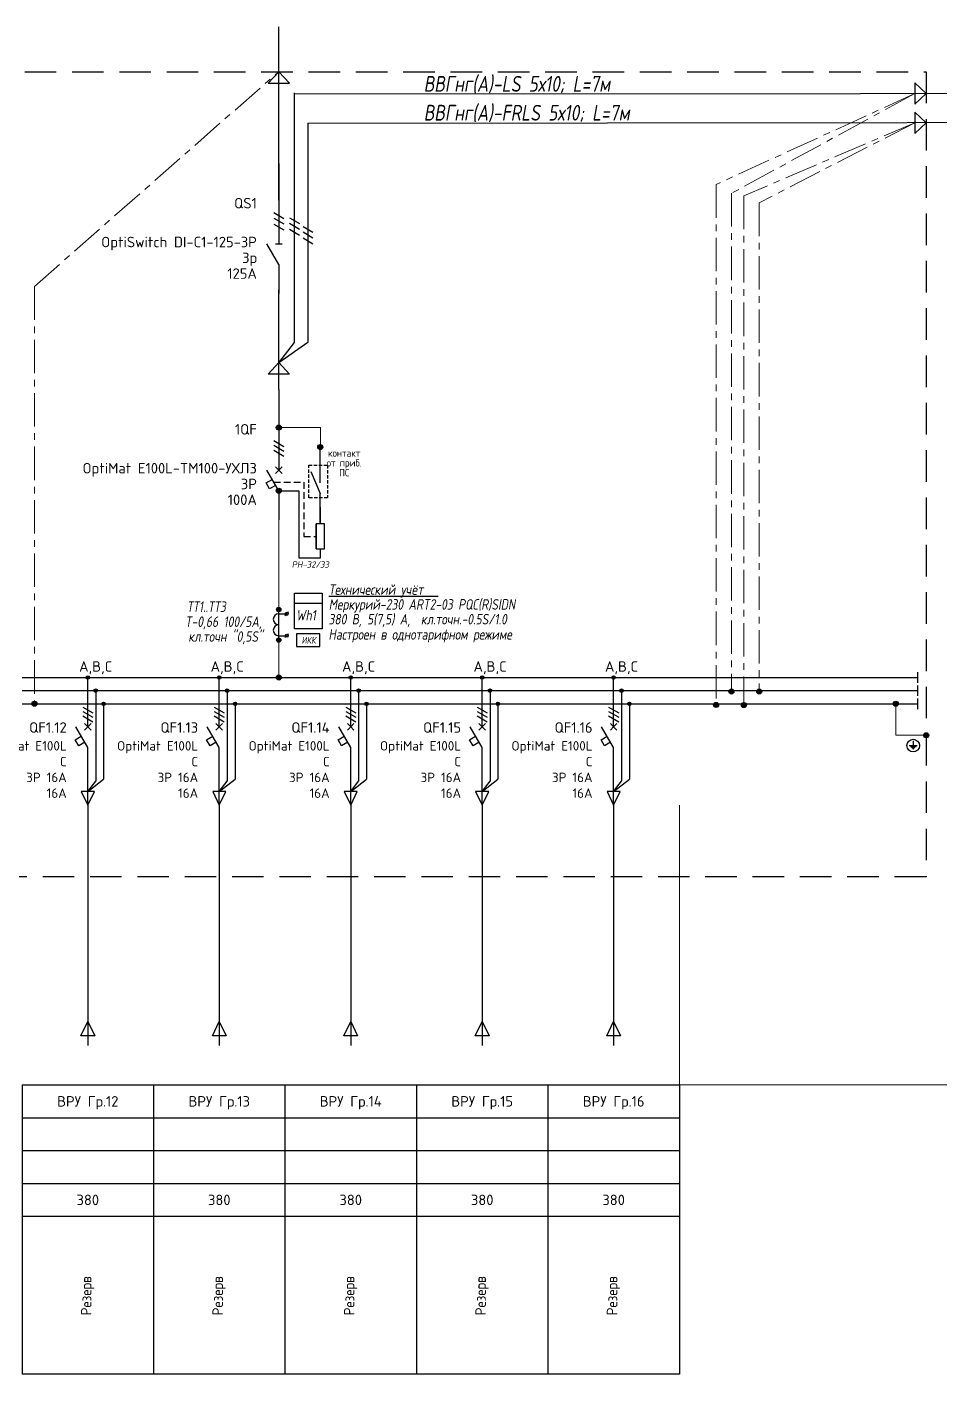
# Model space of a CAD drawing. Header units: millimetres. Extents: x -4379 to 694, y -18291 to 2656.
# Drawn here: x -2686.5 to -2513.1, y -549.3 to -293.1 of the extents above; entities that cross this region are included whole.
import ezdxf
from ezdxf.enums import TextEntityAlignment as Align

# ---------------------------------------------------------------- set-up
doc = ezdxf.new("R2010")
doc.units = ezdxf.units.MM
for name, pattern in [('ACAD_ISO016W100', [9, 6, -3]), ('ACAD_ISO03W100', [30, 12, -18]), ('CENTER', [50.8, 31.75, -6.35, 6.35, -6.35]), ('DASHED2', [9.525, 6.35, -3.175]), ('НЕВИДИМАЯ2', [4.7625, 3.175, -1.5875])]:
    doc.linetypes.add(name, pattern=pattern)
for name, color, linetype, lineweight in [('E-ES_shema', 250, 'Continuous', 30), ('EL_TX', 7, 'Continuous', 25), ('ramka', 7, 'Continuous', 35), ('Рамка', 7, 'Continuous', 30), ('ЭС АВ', 7, 'Continuous', 18), ('ЭС рамка', 7, 'Continuous', 18)]:
    doc.layers.add(name, color=color, linetype=linetype, lineweight=lineweight)
for name, color, linetype in [('Автомат защитный', 7, 'Continuous'), ('Принципиальная схема КТП -для ОДНОЛИНЕЙКИ', 7, 'Continuous'), ('ПРОВОДНИКИ', 7, 'Continuous'), ('Секция ППУ', 7, 'Continuous'), ('Схема', 7, 'Continuous')]:
    doc.layers.add(name, color=color, linetype=linetype)
doc.styles.add('SLD_Style', font='isocpeur.ttf', dxfattribs={"width": 0.9})
doc.styles.add('ГОСТ', font='isocpeur.ttf')

# ---------------------------------------------------------------- blocks, each defined once
blk = doc.blocks.new('*U49')
at = {"lineweight": 30}
blk.add_line((-1.49, 52.45), (-1.49, 47.65), dxfattribs=at)
at = {"layer": 'Автомат защитный', "lineweight": 30}
for p, q in [((-2.44, 43.1), (-0.53, 41.99)), ((-2.44, 42.05), (-0.53, 40.94)), ((-2.44, 40.92), (-0.53, 39.81)), ((-1.49, 33.21), (-3.76, 37.16))]:
    blk.add_line(p, q, dxfattribs=at)
at = {"layer": 'ЭС АВ', "color": 7, "linetype": 'Continuous', "lineweight": 30}
for p, q in [((-1.49, 47.65), (-1.49, 37.16)), ((-1.49, 37.79), (-1.49, 37.17)), ((-1.49, 33.21), (-1.49, 27.7))]:
    blk.add_line(p, q, dxfattribs=at)
blk.add_lwpolyline([(-2.12, 37.17), (-0.85, 37.17)], dxfattribs=at)
at = {"layer": 'Автомат защитный', "style": 'SLD_Style'}
for tag, p in [('NUMBER', (-5.64, 44.9)), ('SWITCHTYPE', (-5.64, 41.88)), ('SWITCHNOMINALCURRENT', (-5.64, 39.02)), ('SWITCHRELEASECURRENT', (-5.64, 36.02)), ('RCDTYPE', (-5.64, 33.02)), ('RCDSETPOINT', (-5.64, 30.02))]:
    blk.add_attdef(tag, text='', height=2, dxfattribs=at).set_placement(p, align=Align.MIDDLE_RIGHT)
blk = doc.blocks.new('*U50')
at = {"lineweight": 30}
blk.add_line((-1.49, 52.45), (-1.49, 47.65), dxfattribs=at)
at = {"layer": 'Автомат защитный', "lineweight": 30}
for p, q in [((-2.44, 42.77), (-0.53, 41.66)), ((-2.44, 41.87), (-0.53, 40.76)), ((-2.44, 40.92), (-0.53, 39.81)), ((-1.49, 33.21), (-3.76, 37.16)), ((-3.89, 34.7), (-2.73, 35.37)), ((-3.22, 33.55), (-3.89, 34.7)), ((-2.07, 34.21), (-3.22, 33.55))]:
    blk.add_line(p, q, dxfattribs=at)
at = {"layer": 'ЭС АВ', "color": 7, "linetype": 'Continuous', "lineweight": 30}
for p, q in [((-1.49, 47.65), (-1.49, 37.16)), ((-1.49, 37.79), (-1.49, 37.17)), ((-1.49, 33.21), (-1.49, 27.7))]:
    blk.add_line(p, q, dxfattribs=at)
at = {"layer": 'ЭС АВ', "color": 7, "lineweight": 30}
for q in [(-2.11, 37.78), (-2.11, 36.53), (-0.86, 37.78), (-0.86, 36.53)]:
    blk.add_line((-1.49, 37.16), q, dxfattribs=at)
at = {"layer": 'Автомат защитный', "style": 'SLD_Style'}
for tag, p in [('NUMBER', (-5.64, 44.9)), ('SWITCHTYPE', (-5.64, 41.88)), ('SWITCHRELEASE', (-5.64, 38.88)), ('SWITCHNOMINALCURRENT', (-5.64, 35.88)), ('SWITCHRELEASECURRENT', (-5.64, 32.88)), ('RCDTYPE', (-5.64, 29.88)), ('RCDSETPOINT', (-5.64, 26.88))]:
    blk.add_attdef(tag, text='', height=2, dxfattribs=at).set_placement(p, align=Align.MIDDLE_RIGHT)
blk = doc.blocks.new('ТТ')
at = {"layer": 'Схема'}
h = blk.add_hatch(color=256, dxfattribs=at)
h.paths.add_polyline_path([(41694.82, -2816.93, 0.414214), (41694.41, -2817.35), (41694.82, -2817.35)])
h.paths.add_polyline_path([(41694.82, -2816.93), (41694.82, -2817.35), (41695.24, -2817.35, 0.414214)])
h.paths.add_polyline_path([(41694.82, -2817.35), (41694.41, -2817.35, 0.414214), (41694.82, -2817.77)])
h.paths.add_polyline_path([(41695.24, -2817.35), (41694.82, -2817.35), (41694.82, -2817.77, 0.414214)])
h = blk.add_hatch(color=256, dxfattribs=at)
h.paths.add_polyline_path([(41694.82, -2822.77, 0.414214), (41694.41, -2823.18), (41694.82, -2823.18)])
h.paths.add_polyline_path([(41694.82, -2822.77), (41694.82, -2823.18), (41695.24, -2823.18, 0.414214)])
h.paths.add_polyline_path([(41694.82, -2823.18), (41694.41, -2823.18, 0.414214), (41694.82, -2823.6)])
h.paths.add_polyline_path([(41695.24, -2823.18), (41694.82, -2823.18), (41694.82, -2823.6, 0.414214)])
for p, q in [((41694.82, -2818.18, -0.06), (41696.06, -2818.18, -0.06)), ((41696.7, -2817.83, -0.06), (41695.99, -2818.54, -0.06)), ((41694.82, -2822.35, -0.06), (41696.06, -2822.35, -0.06)), ((41696.7, -2822, -0.06), (41695.99, -2822.7, -0.06))]:
    blk.add_line(p, q, dxfattribs=at)
at = {"layer": 'Схема', "const_width": 0.292, "elevation": -0.06}
blk.add_lwpolyline([(41694.82, -2817.35), (41694.82, -2823.18)], dxfattribs=at)
at = {"layer": 'Схема'}
for centre, radius in [((41694.82, -2817.35, -0.06), 0.417), ((41696.35, -2818.18, -0.06), 0.292), ((41694.82, -2823.18, -0.06), 0.417), ((41696.35, -2822.35, -0.06), 0.292)]:
    blk.add_circle(centre, radius, dxfattribs=at)
for centre in [(41694.82, -2819.22, -0.06), (41694.82, -2821.31, -0.06)]:
    blk.add_arc(centre, 1.04, 90, 270, dxfattribs=at)
blk = doc.blocks.new('ТТ-066')
at = {"layer": 'Схема', "const_width": 0.292, "elevation": 0}
blk.add_lwpolyline([(0, 2.92), (0, -2.92)], dxfattribs=at)
at = {"color": 0}
blk.add_blockref('ТТ', (-41694.82, 2820.27, 0.06), dxfattribs=at)
blk = doc.blocks.new('Шина3')
for points in [[(-4257.37, -421.82, 1), (-4256.41, -421.82, 1)], [(-4251.57, -427.8, 1), (-4250.61, -427.8, 1)]]:
    blk.add_hatch(color=0).paths.add_polyline_path(points)
at = {"color": 0}
for p, q in [((-4257.37, -421.82, 0.01), (-4256.41, -421.82, 0.01)), ((-4251.57, -427.8), (-4250.61, -427.8)), ((-4251.57, -427.8), (-4250.61, -427.8))]:
    blk.add_line(p, q, dxfattribs=at)
at = {"color": 7}
for p, q in [((-4254.31, -429.78), (-4252.8, -429.78)), ((-4254.1, -429.96), (-4253.01, -429.96)), ((-4253.89, -430.14), (-4253.22, -430.14)), ((-4253.68, -430.32), (-4253.43, -430.32)), ((-4253.56, -428.86), (-4253.56, -429.78))]:
    blk.add_line(p, q, dxfattribs=at)
at = {"color": 0}
for centre in [(-4256.89, -421.82, 0.01), (-4251.09, -427.8)]:
    blk.add_circle(centre, 0.481, dxfattribs=at)
at = {"color": 7}
blk.add_circle((-4253.56, -429.78), 1.2, dxfattribs=at)
at = {"layer": 'Рамка', "color": 7, "linetype": 'CENTER', "lineweight": 20, "ltscale": 0.2}
for p, q in [((-4256.89, -422.24, 0.02), (-4256.89, -427.8, 0.02)), ((-4256.89, -427.8, 0.02), (-4251.09, -427.8))]:
    blk.add_line(p, q, dxfattribs=at)
at = {"layer": 'Схема'}
for p, q in [((-4252.73, -415.82, 0.01), (-4252.73, -417.82, 0.01)), ((-4252.73, -415.82, 0.01), (-4252.73, -417.82, 0.01)), ((-4252.73, -415.82, 0.01), (-4252.73, -417.82, 0.01)), ((-4252.73, -418.32, 0.01), (-4252.73, -420.32, 0.01)), ((-4252.73, -418.32, 0.01), (-4252.73, -420.32, 0.01)), ((-4252.73, -420.82, 0.01), (-4252.73, -422.82, 0.01)), ((-4252.73, -420.82, 0.01), (-4252.73, -422.82, 0.01)), ((-4252.73, -420.82, 0.01), (-4252.73, -422.82, 0.01))]:
    blk.add_line(p, q, dxfattribs=at)
at = {"layer": 'ЭС рамка', "color": 7, "linetype": 'Continuous', "lineweight": 30}
for p, q in [((-4310.53, -416.82, 0.01), (-4252.73, -416.82, 0.01)), ((-4252.73, -415.86, 0.01), (-4252.73, -417.78, 0.01))]:
    blk.add_line(p, q, dxfattribs=at)
at = {"layer": 'ЭС рамка', "color": 5, "linetype": 'Continuous', "lineweight": 30}
for p, q in [((-4310.53, -419.32, 0.01), (-4252.73, -419.32, 0.01)), ((-4252.73, -418.36, 0.01), (-4252.73, -420.28, 0.01))]:
    blk.add_line(p, q, dxfattribs=at)
at = {"layer": 'ЭС рамка', "color": 94, "linetype": 'Continuous', "lineweight": 30}
blk.add_line((-4310.53, -421.82, 0.01), (-4252.73, -421.82, 0.01), dxfattribs=at)
at = {"layer": 'ЭС рамка', "color": 94, "linetype": 'Continuous', "lineweight": 30, "ltscale": 50}
blk.add_line((-4252.73, -420.86, 0.01), (-4252.73, -422.78, 0.01), dxfattribs=at)
blk = doc.blocks.new('Контакт от прибота ПС')
blk.add_hatch(color=0).paths.add_polyline_path([(-3092.09, -217.81, 1), (-3091.13, -217.81, 1)])
at = {"color": 0}
blk.add_line((-3092.09, -217.81), (-3091.13, -217.81), dxfattribs=at)
at = {"color": 0, "ltscale": 0.2, "elevation": 0}
for points in [[(-3091.61, -224.62), (-3091.61, -217.81)], [(-3093.39, -222.46), (-3091.61, -226.62)], [(-3091.61, -232.36), (-3091.61, -226.62)]]:
    blk.add_lwpolyline(points, dxfattribs=at)
at = {"color": 0, "linetype": 'НЕВИДИМАЯ2', "ltscale": 0.2, "elevation": -0.01}
blk.add_lwpolyline([(-3093.79, -221.24), (-3090.23, -221.24), (-3090.23, -227.46), (-3093.79, -227.46)], close=True, dxfattribs=at)
at = {"color": 0}
blk.add_circle((-3091.61, -217.81), 0.481, dxfattribs=at)
at = {"layer": 'E-ES_shema', "transparency": 33554687, "insert": (-3087.06, -220.81, 0.03), "char_height": 1.4, "width": 60, "attachment_point": 5, "line_spacing_factor": 0.8, "style": 'SLD_Style'}
blk.add_mtext('контакт \\Pот приб.\\PПС', dxfattribs=at)
blk = doc.blocks.new('*U58')
h = blk.add_hatch(color=256)
h.dxf.hatch_style = 1
edge = h.paths.add_edge_path()
edge.add_ellipse((12.5, 132.5), major_axis=(0, 0.333), ratio=1, start_angle=0, end_angle=360)
h = blk.add_hatch(color=256)
h.dxf.hatch_style = 1
edge = h.paths.add_edge_path()
edge.add_ellipse((14, 130), major_axis=(0, 0.333), ratio=1, start_angle=0, end_angle=360)
h = blk.add_hatch(color=256)
h.dxf.hatch_style = 1
edge = h.paths.add_edge_path()
edge.add_ellipse((15.5, 127.5), major_axis=(0, 0.333), ratio=1, start_angle=0, end_angle=360)
at = {"lineweight": 30}
for p, q in [((14, 129.67), (14, 123.11)), ((15.5, 127.17), (15.5, 113.13)), ((14, 123.11), (14, 112.8)), ((0, 55), (25, 55)), ((0, 55), (0, 0)), ((25, 55), (25, 0)), ((0, 48.75), (25, 48.75)), ((0, 42.5), (25, 42.5)), ((0, 36.25), (25, 36.25))]:
    blk.add_line(p, q, dxfattribs=at)
at = {"layer": 'Автомат защитный', "lineweight": 30}
for p, q in [((12.5, 123.11), (12.5, 132.17)), ((11.54, 126.87), (13.46, 125.76)), ((11.54, 126.04), (13.46, 124.93)), ((12.5, 119.17), (10.22, 123.11)), ((11.54, 125.2), (13.46, 124.09)), ((10.1, 120.66), (11.26, 121.32)), ((10.77, 119.5), (10.1, 120.66)), ((11.92, 120.17), (10.77, 119.5)), ((12.5, 108.54), (12.5, 119.17))]:
    blk.add_line(p, q, dxfattribs=at)
blk.add_ellipse((12.5, 132.5), major_axis=(0, 0.333), ratio=1, start_param=-1.570796, end_param=4.712389, dxfattribs=at)
at = {"layer": 'Принципиальная схема КТП -для ОДНОЛИНЕЙКИ', "lineweight": 30}
for p, q in [((12.5, 108.54), (12.5, 99.73)), ((11.19, 64.32), (12.5, 67.06)), ((12.5, 67.06), (13.81, 64.32)), ((13.81, 64.32), (11.19, 64.32)), ((12.5, 64.32), (12.5, 62.5))]:
    blk.add_line(p, q, dxfattribs=at)
at = {"layer": 'ПРОВОДНИКИ', "lineweight": 30}
for p, q in [((12.5, 110.81), (15.5, 113.13)), ((12.5, 110.81), (14, 112.8)), ((13.75, 110.81), (11.25, 110.81)), ((11.25, 110.81), (12.5, 108.2)), ((12.5, 108.2), (13.75, 110.81)), ((11.19, 64.31), (12.5, 67.06)), ((12.5, 67.06), (13.81, 64.31)), ((13.81, 64.31), (11.19, 64.31))]:
    blk.add_line(p, q, dxfattribs=at)
at = {"layer": 'ПРОВОДНИКИ', "lineweight": 30, "ltscale": 100}
blk.add_line((12.5, 99.73), (12.5, 64.32), dxfattribs=at)
at = {"layer": 'ПРОВОДНИКИ', "color": 7, "linetype": 'Continuous', "lineweight": 30}
for centre in [(14, 130), (15.5, 127.5), (15.5, 127.5)]:
    blk.add_ellipse(centre, major_axis=(0, 0.333), ratio=1, start_param=-1.570796, end_param=4.712389, dxfattribs=at)
at = {"layer": 'ЭС АВ', "color": 7, "lineweight": 30}
for q in [(11.88, 123.74), (11.88, 122.49), (13.12, 123.74), (13.12, 122.49)]:
    blk.add_line((12.5, 123.11), q, dxfattribs=at)
at = {"layer": 'ЭС рамка', "color": 7, "linetype": 'Continuous', "lineweight": 30}
for p, q in [((0, 132.5), (12.17, 132.5)), ((12.83, 132.5), (25, 132.5))]:
    blk.add_line(p, q, dxfattribs=at)
at = {"layer": 'ЭС рамка', "color": 5, "linetype": 'Continuous', "lineweight": 30}
for p, q in [((0, 130), (13.67, 130)), ((14.33, 130), (25, 130))]:
    blk.add_line(p, q, dxfattribs=at)
at = {"layer": 'ЭС рамка', "color": 94, "linetype": 'Continuous', "lineweight": 30}
for p, q in [((0, 127.5), (15.17, 127.5)), ((15.83, 127.5), (25, 127.5))]:
    blk.add_line(p, q, dxfattribs=at)
at = {"layer": 'ЭС рамка', "lineweight": 30}
for p, q in [((25, 30), (0, 30)), ((25, 0), (0, 0))]:
    blk.add_line(p, q, dxfattribs=at)
at = {"style": 'SLD_Style'}
for tag, p in [('LABEL', (12.5, 51.88)), ('INSTALLEDPOWER', (12.5, 45.63)), ('CURRENT', (12.5, 39.37)), ('VOLTAGE', (12.5, 33.13))]:
    blk.add_attdef(tag, text='', height=2, dxfattribs=at).set_placement(p, align=Align.MIDDLE_CENTER)
blk.add_attdef('TEXT', text='', height=2, rotation=90, dxfattribs=at).set_placement((12.5, 15), align=Align.MIDDLE_CENTER)
at = {"layer": 'Автомат защитный', "style": 'SLD_Style'}
blk.add_attdef('PHASE', text='', height=2, dxfattribs=at).set_placement((14, 134.59), align=Align.MIDDLE_CENTER)
for tag, height, p in [('NUMBER', 2, (8.49, 122.99)), ('SWITCHTYPE', 1.8, (8.49, 119.5)), ('SWITCHRELEASE', 1.8, (8.49, 116.5)), ('SWITCHNOMINALCURRENT', 1.8, (8.49, 113.5)), ('SWITCHRELEASECURRENT', 1.8, (8.49, 110.5)), ('RCDTYPE', 1.8, (8.49, 107.5)), ('RCDSETPOINT', 1.8, (8.49, 104.5))]:
    blk.add_attdef(tag, text='', height=height, dxfattribs=at).set_placement(p, align=Align.MIDDLE_RIGHT)
blk.add_attdef('LINE_A', text='', height=1.7, rotation=90, dxfattribs=at).set_placement((10.19, 65.45), align=Align.MIDDLE_LEFT)
blk.add_attdef('LINE_B', text='', height=1.7, rotation=90, dxfattribs=at).set_placement((13.85, 65.45), align=Align.TOP_LEFT)

msp = doc.modelspace()

# ---------------------------------------------------------------- hatches: boundary and pattern name
for points in [[(-2639.121, -369.282, 1), (-2638.158, -369.282, 1)], [(-2639.121, -381.302, 1), (-2638.158, -381.302, 1)]]:
    msp.add_hatch(color=0).paths.add_polyline_path(points)
at = {"layer": 'EL_TX'}
h = msp.add_hatch(color=256, dxfattribs=at)
edge = h.paths.add_edge_path()
edge.add_arc((-2638.639, -416.819), 0.481, 0, 360)
h = msp.add_hatch(color=256, dxfattribs=at)
edge = h.paths.add_edge_path()
edge.add_arc((-2552.556, -419.48), 0.481, 0, 360)
h = msp.add_hatch(color=256, dxfattribs=at)
edge = h.paths.add_edge_path()
edge.add_arc((-2547.25, -419.488), 0.481, 0, 360)
for points in [[(-2685.588, -421.819, 1), (-2684.625, -421.819, 1)], [(-2555.952, -422.046, 1), (-2554.989, -422.046, 1)], [(-2550.645, -422.054, 1), (-2549.682, -422.054, 1)]]:
    msp.add_hatch(color=256, dxfattribs=at).paths.add_polyline_path(points)

# ---------------------------------------------------------------- linework, layer by layer
at = {"color": 0, "linetype": 'DASHED2', "ltscale": 0.2, "elevation": -0.006}
msp.add_lwpolyline([(-2639.569, -379.691), (-2633.866, -379.691), (-2633.866, -389.973), (-2631.495, -389.973)], dxfattribs=at)
at = {"color": 0, "ltscale": 0.2, "elevation": -0.006}
for points in [[(-2638.639, -381.302), (-2634.782, -381.302), (-2634.782, -394.067), (-2630.723, -394.067), (-2630.723, -392.353)], [(-2630.723, -387.592), (-2630.723, -384.397)], [(-2630.723, -387.522), (-2630.723, -384.397)], [(-2631.495, -392.353), (-2629.95, -392.353), (-2629.95, -387.592), (-2631.495, -387.592)]]:
    msp.add_lwpolyline(points, dxfattribs=at)
msp.add_lwpolyline([(-2631.495, -387.592), (-2631.495, -387.592), (-2631.495, -392.353), (-2631.495, -392.353)], close=True, dxfattribs=at)
at = {"color": 0}
for centre in [(-2638.639, -369.282, -0.006), (-2638.639, -381.302, -0.006)]:
    msp.add_circle(centre, 0.481, dxfattribs=at)
at = {"layer": 'Defpoints', "color": 6, "lineweight": 0, "ltscale": 100, "elevation": -0.006}
msp.add_lwpolyline([(-2562.445, -441.117), (-2562.445, -494.319), (-2497.473, -494.319), (-2497.473, -405.626)], dxfattribs=at)
at = {"layer": 'EL_TX', "color": 7, "linetype": 'CENTER', "lineweight": 20, "ltscale": 0.2}
msp.add_line((-2685.107, -342.427, -0.08), (-2638.639, -301.584, -0.033), dxfattribs=at)
at = {"layer": 'EL_TX'}
for p, q in [((-2638.639, -301.584, -0.033), (-2640.672, -303.76, -0.033)), ((-2638.639, -301.584, -0.033), (-2636.606, -303.76, -0.033)), ((-2640.672, -303.76, -0.033), (-2636.606, -303.76, -0.033)), ((-2515.509, -305.759, -0.022), (-2517.685, -303.726, -0.022)), ((-2517.685, -303.726, -0.022), (-2517.685, -307.792, -0.022)), ((-2515.509, -305.759, -0.022), (-2517.685, -307.792, -0.022)), ((-2515.509, -311.301, 0.01), (-2517.685, -309.268, 0.01)), ((-2517.685, -309.268, 0.01), (-2517.685, -313.334, 0.01)), ((-2515.509, -311.301, 0.01), (-2517.685, -313.334, 0.01)), ((-2638.641, -356.932, 0.01), (-2640.674, -359.108, 0.01)), ((-2638.641, -356.932, 0.01), (-2636.608, -359.108, 0.01)), ((-2636.608, -359.108, 0.01), (-2640.674, -359.108, 0.01)), ((-2639.121, -416.819, -0.006), (-2638.158, -416.819, -0.006))]:
    msp.add_line(p, q, dxfattribs=at)
at = {"layer": 'EL_TX', "linetype": 'ACAD_ISO03W100'}
for p, q in [((-2636.572, -329.367, 0.01), (-2634.708, -330.473, 0.01)), ((-2636.572, -330.416, 0.01), (-2634.708, -331.523, 0.01)), ((-2636.572, -331.55, 0.01), (-2634.708, -332.657, 0.01)), ((-2634.001, -331.02, -0.006), (-2632.137, -332.127, -0.006)), ((-2634.001, -332.07, -0.006), (-2632.137, -333.177, -0.006)), ((-2634.001, -333.204, -0.006), (-2632.137, -334.31, -0.006))]:
    msp.add_line(p, q, dxfattribs=at)
at = {"layer": 'EL_TX', "linetype": 'Continuous'}
msp.add_line((-2635.643, -402.655, 0.023), (-2630.394, -402.655, 0.023), dxfattribs=at)
at = {"layer": 'EL_TX', "color": 0, "ltscale": 0.2}
for points, elevation in [([(-2638.639, -326.049), (-2638.639, -293.072)], -0.006), ([(-2638.639, -321.439), (-2638.639, -297.739)], -0.006), ([(-2638.64, -356.978), (-2635.64, -353.106), (-2635.64, -305.59)], 0.01), ([(-2635.64, -305.775), (-2205.085, -305.57)], -0.011), ([(-2633.088, -311.385), (-2633.069, -353.109), (-2638.639, -356.978)], -0.006), ([(-2633.072, -311.385), (-2405.238, -311.133)], -0.015), ([(-2638.639, -362.06), (-2638.639, -343.083)], -0.006), ([(-2629.124, -401.37), (-2608.338, -401.37)], -0.211)]:
    msp.add_lwpolyline(points, dxfattribs=dict(at, elevation=elevation))
at = {"layer": 'EL_TX', "color": 7, "linetype": 'ACAD_ISO016W100'}
msp.add_lwpolyline([(-2515.509, -454.76), (-2974.945, -454.76), (-2974.945, -301.584), (-2515.509, -301.584)], close=True, dxfattribs=at)
at = {"layer": 'EL_TX', "color": 7, "linetype": 'CENTER', "lineweight": 20, "ltscale": 0.2}
for points, elevation in [([(-2517.685, -305.759), (-2555.428, -323.011), (-2555.428, -421.988)], -0.016), ([(-2517.685, -305.759), (-2552.517, -324.705), (-2552.556, -419.488)], -0.016), ([(-2517.685, -311.301), (-2550.161, -325.193), (-2550.164, -421.988)], -0.022), ([(-2517.685, -311.301), (-2547.25, -326.509), (-2547.25, -419.488)], -0.022), ([(-2685.107, -342.427), (-2685.107, -421.819)], -0.098)]:
    msp.add_lwpolyline(points, dxfattribs=dict(at, elevation=elevation))
at = {"layer": 'EL_TX', "lineweight": 0, "ltscale": 100, "elevation": -0.006}
msp.add_lwpolyline([(-2638.639, -386.81), (-2638.639, -416.819)], dxfattribs=at)
at = {"layer": 'EL_TX', "linetype": 'Continuous', "elevation": 0.023}
msp.add_lwpolyline([(-2635.643, -400.79), (-2630.394, -400.79), (-2630.394, -407.557), (-2635.643, -407.557)], close=True, dxfattribs=at)
at = {"layer": 'EL_TX', "elevation": -0.19}
msp.add_lwpolyline([(-2635.249, -410.911), (-2630.789, -410.911), (-2630.789, -408.526), (-2635.249, -408.526)], close=True, dxfattribs=at)
at = {"layer": 'EL_TX'}
for centre in [(-2638.639, -416.819, -0.006), (-2552.556, -419.48, -0.011), (-2547.25, -419.488, -0.022), (-2685.107, -421.819, -0.098), (-2555.471, -422.046, -0.09), (-2550.164, -422.054, -0.101)]:
    msp.add_circle(centre, 0.481, dxfattribs=at)
at = {"layer": 'Секция ППУ', "lineweight": 0, "ltscale": 100, "elevation": -0.006}
msp.add_lwpolyline([(-2630.723, -372.993), (-2630.723, -369.282), (-2638.431, -369.282)], dxfattribs=at)

# ---------------------------------------------------------------- block references
at = {"layer": 'EL_TX', "lineweight": 0}
ref = msp.add_blockref('*U49', (-2637.152, -371.49, -0.006), dxfattribs=at)
ref.add_attrib('NUMBER', 'QS1', dxfattribs={"layer": 'Автомат защитный', "height": 2, "style": 'SLD_Style'}).set_placement((-2642.789, -326.59, -0.006), align=Align.MIDDLE_RIGHT)
ref.add_attrib('SWITCHTYPE', 'OptiSwitch DI-C1-125-3P', dxfattribs={"layer": 'Автомат защитный', "height": 2, "style": 'SLD_Style'}).set_placement((-2642.789, -333.984, -0.006), align=Align.MIDDLE_RIGHT)
ref.add_attrib('SWITCHRELEASE', '3р', dxfattribs={"layer": 'Автомат защитный', "height": 2, "style": 'SLD_Style'}).set_placement((-2642.789, -336.984, -0.006), align=Align.MIDDLE_RIGHT)
ref.add_attrib('SWITCHNOMINALCURRENT', '125A', dxfattribs={"layer": 'Автомат защитный', "height": 2, "style": 'SLD_Style'}).set_placement((-2642.789, -339.984, -0.006), align=Align.MIDDLE_RIGHT)
ref = msp.add_blockref('*U50', (-2637.152, -414.514, -0.006), dxfattribs=at)
ref.add_attrib('NUMBER', '1QF', dxfattribs={"layer": 'Автомат защитный', "height": 2, "style": 'SLD_Style'}).set_placement((-2642.789, -369.614, -0.006), align=Align.MIDDLE_RIGHT)
ref.add_attrib('SWITCHTYPE', 'OptiMat Е100L-TM100-УХЛ3', dxfattribs={"layer": 'Автомат защитный', "height": 2, "style": 'SLD_Style'}).set_placement((-2642.789, -377.007, -0.006), align=Align.MIDDLE_RIGHT)
ref.add_attrib('SWITCHRELEASE', '3Р', dxfattribs={"layer": 'Автомат защитный', "height": 2, "style": 'SLD_Style'}).set_placement((-2642.789, -380.007, -0.006), align=Align.MIDDLE_RIGHT)
ref.add_attrib('SWITCHNOMINALCURRENT', '100А', dxfattribs={"layer": 'Автомат защитный', "height": 2, "style": 'SLD_Style'}).set_placement((-2642.789, -383.007, -0.006), align=Align.MIDDLE_RIGHT)
at = {"layer": 'EL_TX'}
msp.add_blockref('ТТ-066', (-2638.639, -406.798, -0.003), dxfattribs=at)
at = {"layer": 'EL_TX', "lineweight": 0}
msp.add_blockref('Шина3', (1735.582, 0, -0.011), dxfattribs=at)
at = {"layer": 'Секция ППУ', "lineweight": 0}
msp.add_blockref('Контакт от прибота ПС', (460.886, -155.184, -0.006), dxfattribs=at)
ref = msp.add_blockref('*U58', (-2687.445, -549.319, -0.006), dxfattribs=at)
ref.add_attrib('LABEL', 'ВРУ Гр.12', dxfattribs={"layer": '0', "height": 2, "style": 'SLD_Style'}).set_placement((-2674.945, -497.444, -0.006), align=Align.MIDDLE_CENTER)
ref.add_attrib('VOLTAGE', '380', dxfattribs={"layer": '0', "height": 2, "style": 'SLD_Style'}).set_placement((-2674.945, -516.194, -0.006), align=Align.MIDDLE_CENTER)
ref.add_attrib('PHASE', 'A,B,C', dxfattribs={"layer": 'Автомат защитный', "height": 2, "style": 'SLD_Style'}).set_placement((-2673.445, -414.728, -0.006), align=Align.MIDDLE_CENTER)
ref.add_attrib('NUMBER', 'QF1.12', dxfattribs={"layer": 'Автомат защитный', "height": 2, "style": 'SLD_Style'}).set_placement((-2678.956, -426.332, -0.006), align=Align.MIDDLE_RIGHT)
ref.add_attrib('SWITCHTYPE', 'OptiMat E100L', dxfattribs={"layer": 'Автомат защитный', "height": 1.8, "style": 'SLD_Style'}).set_placement((-2678.956, -429.819, -0.006), align=Align.MIDDLE_RIGHT)
ref.add_attrib('SWITCHRELEASE', 'C', dxfattribs={"layer": 'Автомат защитный', "height": 1.8, "style": 'SLD_Style'}).set_placement((-2678.956, -432.819, -0.006), align=Align.MIDDLE_RIGHT)
ref.add_attrib('SWITCHNOMINALCURRENT', '3Р 16А', dxfattribs={"layer": 'Автомат защитный', "height": 1.8, "style": 'SLD_Style'}).set_placement((-2678.956, -435.819, -0.006), align=Align.MIDDLE_RIGHT)
ref.add_attrib('SWITCHRELEASECURRENT', '16А', dxfattribs={"layer": 'Автомат защитный', "height": 1.8, "style": 'SLD_Style'}).set_placement((-2678.956, -438.819, -0.006), align=Align.MIDDLE_RIGHT)
ref.add_attrib('TEXT_001', 'Резерв', (-2674.245, -538.144, -0.006), dxfattribs={"layer": '0', "height": 2, "rotation": 90, "style": 'SLD_Style', "width": 0.9})
ref = msp.add_blockref('*U58', (-2662.445, -549.319, -0.006), dxfattribs=at)
ref.add_attrib('LABEL', 'ВРУ Гр.13', dxfattribs={"layer": '0', "height": 2, "style": 'SLD_Style'}).set_placement((-2649.945, -497.444, -0.006), align=Align.MIDDLE_CENTER)
ref.add_attrib('VOLTAGE', '380', dxfattribs={"layer": '0', "height": 2, "style": 'SLD_Style'}).set_placement((-2649.945, -516.194, -0.006), align=Align.MIDDLE_CENTER)
ref.add_attrib('PHASE', 'A,B,C', dxfattribs={"layer": 'Автомат защитный', "height": 2, "style": 'SLD_Style'}).set_placement((-2648.445, -414.728, -0.006), align=Align.MIDDLE_CENTER)
ref.add_attrib('NUMBER', 'QF1.13', dxfattribs={"layer": 'Автомат защитный', "height": 2, "style": 'SLD_Style'}).set_placement((-2653.956, -426.332, -0.006), align=Align.MIDDLE_RIGHT)
ref.add_attrib('SWITCHTYPE', 'OptiMat E100L', dxfattribs={"layer": 'Автомат защитный', "height": 1.8, "style": 'SLD_Style'}).set_placement((-2653.956, -429.819, -0.006), align=Align.MIDDLE_RIGHT)
ref.add_attrib('SWITCHRELEASE', 'C', dxfattribs={"layer": 'Автомат защитный', "height": 1.8, "style": 'SLD_Style'}).set_placement((-2653.956, -432.819, -0.006), align=Align.MIDDLE_RIGHT)
ref.add_attrib('SWITCHNOMINALCURRENT', '3Р 16А', dxfattribs={"layer": 'Автомат защитный', "height": 1.8, "style": 'SLD_Style'}).set_placement((-2653.956, -435.819, -0.006), align=Align.MIDDLE_RIGHT)
ref.add_attrib('SWITCHRELEASECURRENT', '16А', dxfattribs={"layer": 'Автомат защитный', "height": 1.8, "style": 'SLD_Style'}).set_placement((-2653.956, -438.819, -0.006), align=Align.MIDDLE_RIGHT)
ref.add_attrib('TEXT_001', 'Резерв', (-2649.245, -538.144, -0.006), dxfattribs={"layer": '0', "height": 2, "rotation": 90, "style": 'SLD_Style', "width": 0.9})
ref = msp.add_blockref('*U58', (-2637.445, -549.319, -0.006), dxfattribs=at)
ref.add_attrib('LABEL', 'ВРУ Гр.14', dxfattribs={"layer": '0', "height": 2, "style": 'SLD_Style'}).set_placement((-2624.945, -497.444, -0.006), align=Align.MIDDLE_CENTER)
ref.add_attrib('VOLTAGE', '380', dxfattribs={"layer": '0', "height": 2, "style": 'SLD_Style'}).set_placement((-2624.945, -516.194, -0.006), align=Align.MIDDLE_CENTER)
ref.add_attrib('PHASE', 'A,B,C', dxfattribs={"layer": 'Автомат защитный', "height": 2, "style": 'SLD_Style'}).set_placement((-2623.445, -414.728, -0.006), align=Align.MIDDLE_CENTER)
ref.add_attrib('NUMBER', 'QF1.14', dxfattribs={"layer": 'Автомат защитный', "height": 2, "style": 'SLD_Style'}).set_placement((-2628.956, -426.332, -0.006), align=Align.MIDDLE_RIGHT)
ref.add_attrib('SWITCHTYPE', 'OptiMat E100L', dxfattribs={"layer": 'Автомат защитный', "height": 1.8, "style": 'SLD_Style'}).set_placement((-2628.956, -429.819, -0.006), align=Align.MIDDLE_RIGHT)
ref.add_attrib('SWITCHRELEASE', 'C', dxfattribs={"layer": 'Автомат защитный', "height": 1.8, "style": 'SLD_Style'}).set_placement((-2628.956, -432.819, -0.006), align=Align.MIDDLE_RIGHT)
ref.add_attrib('SWITCHNOMINALCURRENT', '3Р 16А', dxfattribs={"layer": 'Автомат защитный', "height": 1.8, "style": 'SLD_Style'}).set_placement((-2628.956, -435.819, -0.006), align=Align.MIDDLE_RIGHT)
ref.add_attrib('SWITCHRELEASECURRENT', '16А', dxfattribs={"layer": 'Автомат защитный', "height": 1.8, "style": 'SLD_Style'}).set_placement((-2628.956, -438.819, -0.006), align=Align.MIDDLE_RIGHT)
ref.add_attrib('TEXT_001', 'Резерв', (-2624.245, -538.144, -0.006), dxfattribs={"layer": '0', "height": 2, "rotation": 90, "style": 'SLD_Style', "width": 0.9})
ref = msp.add_blockref('*U58', (-2612.445, -549.319, -0.006), dxfattribs=at)
ref.add_attrib('LABEL', 'ВРУ Гр.15', dxfattribs={"layer": '0', "height": 2, "style": 'SLD_Style'}).set_placement((-2599.945, -497.444, -0.006), align=Align.MIDDLE_CENTER)
ref.add_attrib('VOLTAGE', '380', dxfattribs={"layer": '0', "height": 2, "style": 'SLD_Style'}).set_placement((-2599.945, -516.194, -0.006), align=Align.MIDDLE_CENTER)
ref.add_attrib('PHASE', 'A,B,C', dxfattribs={"layer": 'Автомат защитный', "height": 2, "style": 'SLD_Style'}).set_placement((-2598.445, -414.728, -0.006), align=Align.MIDDLE_CENTER)
ref.add_attrib('NUMBER', 'QF1.15', dxfattribs={"layer": 'Автомат защитный', "height": 2, "style": 'SLD_Style'}).set_placement((-2603.956, -426.332, -0.006), align=Align.MIDDLE_RIGHT)
ref.add_attrib('SWITCHTYPE', 'OptiMat E100L', dxfattribs={"layer": 'Автомат защитный', "height": 1.8, "style": 'SLD_Style'}).set_placement((-2603.956, -429.819, -0.006), align=Align.MIDDLE_RIGHT)
ref.add_attrib('SWITCHRELEASE', 'C', dxfattribs={"layer": 'Автомат защитный', "height": 1.8, "style": 'SLD_Style'}).set_placement((-2603.956, -432.819, -0.006), align=Align.MIDDLE_RIGHT)
ref.add_attrib('SWITCHNOMINALCURRENT', '3Р 16А', dxfattribs={"layer": 'Автомат защитный', "height": 1.8, "style": 'SLD_Style'}).set_placement((-2603.956, -435.819, -0.006), align=Align.MIDDLE_RIGHT)
ref.add_attrib('SWITCHRELEASECURRENT', '16А', dxfattribs={"layer": 'Автомат защитный', "height": 1.8, "style": 'SLD_Style'}).set_placement((-2603.956, -438.819, -0.006), align=Align.MIDDLE_RIGHT)
ref.add_attrib('TEXT_001', 'Резерв', (-2599.245, -538.144, -0.006), dxfattribs={"layer": '0', "height": 2, "rotation": 90, "style": 'SLD_Style', "width": 0.9})
ref = msp.add_blockref('*U58', (-2587.445, -549.319, -0.006), dxfattribs=at)
ref.add_attrib('LABEL', 'ВРУ Гр.16', dxfattribs={"layer": '0', "height": 2, "style": 'SLD_Style'}).set_placement((-2574.945, -497.444, -0.006), align=Align.MIDDLE_CENTER)
ref.add_attrib('VOLTAGE', '380', dxfattribs={"layer": '0', "height": 2, "style": 'SLD_Style'}).set_placement((-2574.945, -516.194, -0.006), align=Align.MIDDLE_CENTER)
ref.add_attrib('PHASE', 'A,B,C', dxfattribs={"layer": 'Автомат защитный', "height": 2, "style": 'SLD_Style'}).set_placement((-2573.445, -414.728, -0.006), align=Align.MIDDLE_CENTER)
ref.add_attrib('NUMBER', 'QF1.16', dxfattribs={"layer": 'Автомат защитный', "height": 2, "style": 'SLD_Style'}).set_placement((-2578.956, -426.332, -0.006), align=Align.MIDDLE_RIGHT)
ref.add_attrib('SWITCHTYPE', 'OptiMat E100L', dxfattribs={"layer": 'Автомат защитный', "height": 1.8, "style": 'SLD_Style'}).set_placement((-2578.956, -429.819, -0.006), align=Align.MIDDLE_RIGHT)
ref.add_attrib('SWITCHRELEASE', 'C', dxfattribs={"layer": 'Автомат защитный', "height": 1.8, "style": 'SLD_Style'}).set_placement((-2578.956, -432.819, -0.006), align=Align.MIDDLE_RIGHT)
ref.add_attrib('SWITCHNOMINALCURRENT', '3Р 16А', dxfattribs={"layer": 'Автомат защитный', "height": 1.8, "style": 'SLD_Style'}).set_placement((-2578.956, -435.819, -0.006), align=Align.MIDDLE_RIGHT)
ref.add_attrib('SWITCHRELEASECURRENT', '16А', dxfattribs={"layer": 'Автомат защитный', "height": 1.8, "style": 'SLD_Style'}).set_placement((-2578.956, -438.819, -0.006), align=Align.MIDDLE_RIGHT)
ref.add_attrib('TEXT_001', 'Резерв', (-2574.245, -538.144, -0.006), dxfattribs={"layer": '0', "height": 2, "rotation": 90, "style": 'SLD_Style', "width": 0.9})

# ---------------------------------------------------------------- texts
at = {"layer": 'EL_TX', "style": 'ГОСТ', "oblique": 10, "width": 0.8}
for s, p in [('ВВГнг(А)-LS 5х10; L=7м', (-2611.075, -305.395, -0.038)), ('ВВГнг(А)-FRLS 5х10; L=7м', (-2611.075, -310.889, -0.038))]:
    msp.add_text(s, height=3, dxfattribs=at).set_placement(p)
at = {"layer": 'EL_TX', "linetype": 'НЕВИДИМАЯ2', "style": 'ГОСТ', "oblique": 10, "width": 0.8}
for s, p in [('Технический учёт', (-2629.124, -401.1, -0.211)), ('Меркурий-230 ART2-03 PQС(R)SIDN', (-2629.124, -403.915, -0.211)), ('ТТ1..ТТ3', (-2656.096, -404.353, -0.004)), ('380 В, 5(7,5) А,  кл.точн.-0.5S/1.0   ', (-2629.181, -406.73, -0.211)), ('T-0,66 100/5A, ', (-2656.469, -407.204, -0.004)), (' кл.точн "0,5S"', (-2656.852, -410.025, -0.004)), ('Настроен в однотарифном режиме', (-2629.181, -409.625, -0.211))]:
    msp.add_text(s, height=2, dxfattribs=at).set_placement(p)
at = {"layer": 'EL_TX', "linetype": 'Continuous', "style": 'ГОСТ', "oblique": 10, "width": 0.8}
for s, height, p in [('Wh1', 2, (-2635.328, -405.99, 0.023)), ('ИКК', 1.25, (-2634.285, -410.369, 0.023))]:
    msp.add_text(s, height=height, dxfattribs=at).set_placement(p)
at = {"layer": 'ramka', "style": 'ГОСТ', "oblique": 10}
msp.add_text('РН-32/33', height=1.2, dxfattribs=at).set_placement((-2632.61, -395.93, -0.016), align=Align.CENTER)

doc.saveas('drawing.dxf')
